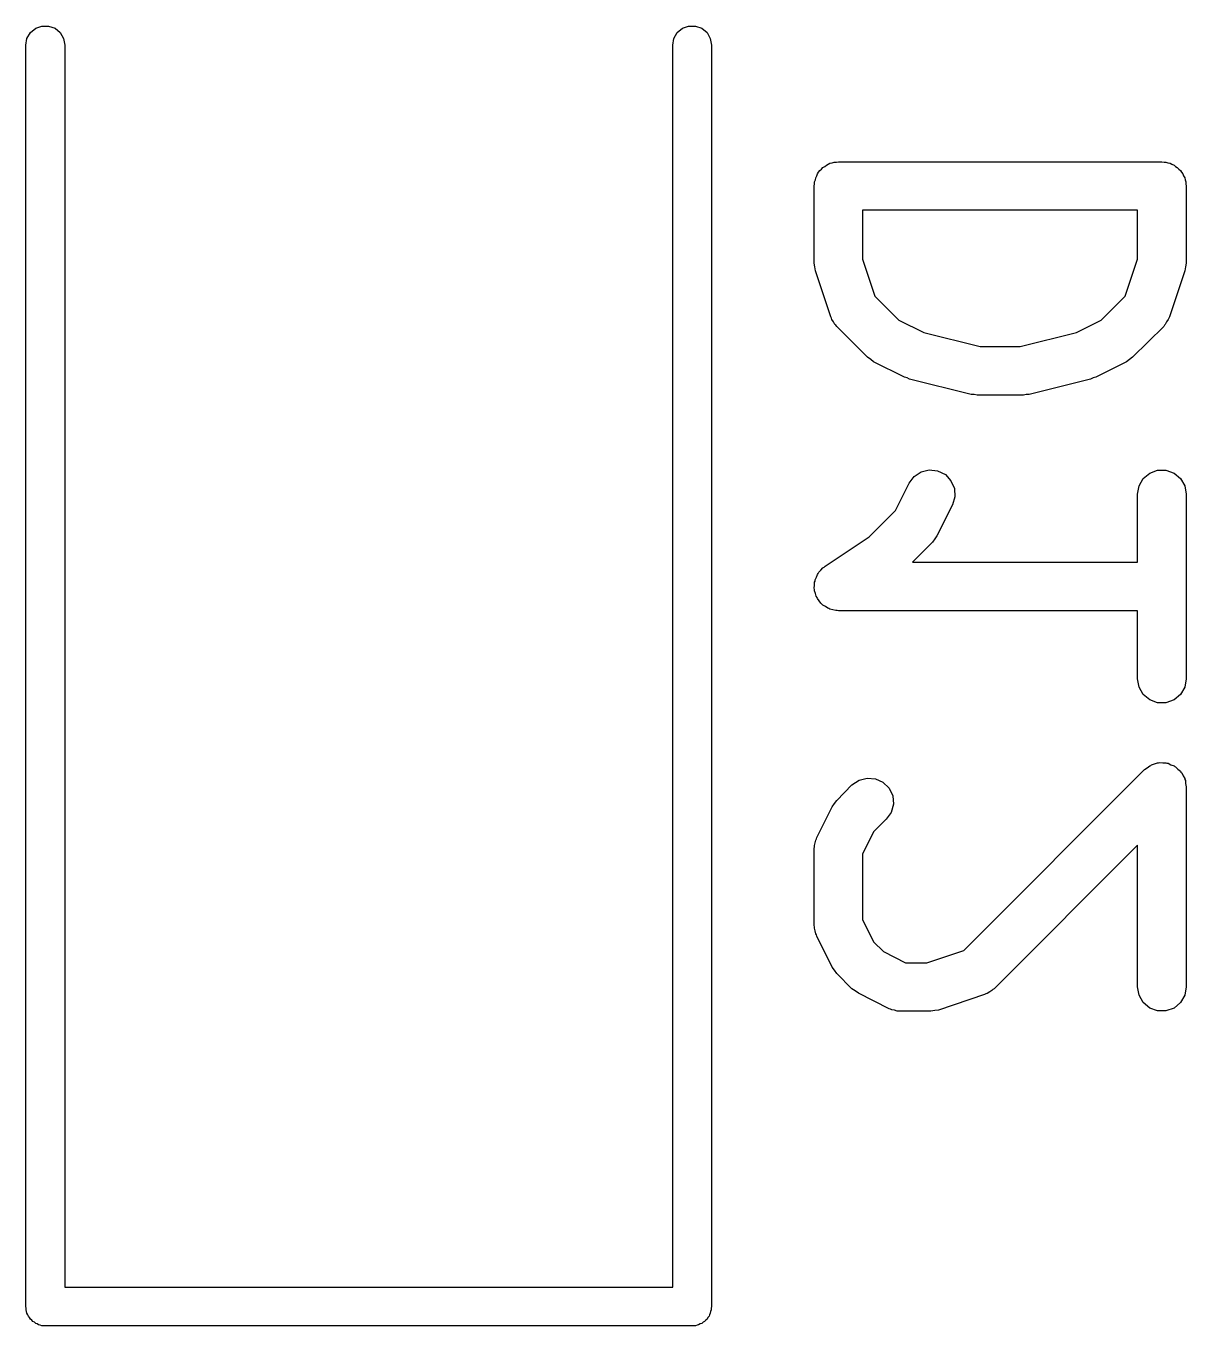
# Model space of a CAD drawing. Extents: x 48 to 353, y -143 to -50.
# Drawn here: x 272.784 to 276.371, y -59.46 to -55.441 of the extents above; entities that cross this region are included whole.
import ezdxf

# ---------------------------------------------------------------- set-up
doc = ezdxf.new("R2010")
doc.units = 0
doc.header["$MEASUREMENT"] = 0
doc.layers.add('BLACK', color=7, linetype='CONTINUOUS')

msp = doc.modelspace()

# ---------------------------------------------------------------- linework, layer by layer
at = {"layer": 'Black'}
for p, q in [((272.787, -55.4795), (272.798, -55.4614)), ((272.798, -55.4614), (272.814, -55.448)), ((272.814, -55.448), (272.833, -55.4409)), ((272.833, -55.4409), (272.854, -55.4409)), ((272.854, -55.4409), (272.874, -55.448)), ((272.874, -55.448), (272.89, -55.4614)), ((272.89, -55.4614), (272.9, -55.4795)), ((274.787, -55.4795), (274.798, -55.4614)), ((274.798, -55.4614), (274.814, -55.448)), ((274.814, -55.448), (274.833, -55.4409)), ((274.833, -55.4409), (274.854, -55.4409)), ((274.854, -55.4409), (274.874, -55.448)), ((274.874, -55.448), (274.89, -55.4614)), ((274.89, -55.4614), (274.9, -55.4795)), ((272.784, -55.5), (272.787, -55.4795)), ((272.784, -59.4), (272.784, -55.5)), ((272.9, -55.4795), (272.904, -55.5)), ((272.904, -55.5), (272.904, -59.34)), ((274.784, -55.5), (274.787, -55.4795)), ((274.784, -59.34), (274.784, -55.5)), ((274.9, -55.4795), (274.904, -55.5)), ((274.904, -55.5), (274.904, -59.4)), ((275.265, -55.8685), (275.27, -55.8652)), ((275.27, -55.8652), (275.277, -55.8641)), ((275.277, -55.8641), (275.283, -55.8619)), ((275.283, -55.8619), (275.29, -55.8619)), ((275.29, -55.8619), (275.296, -55.8607)), ((275.296, -55.8607), (276.296, -55.8607)), ((276.296, -55.8607), (276.303, -55.8619)), ((276.303, -55.8619), (276.309, -55.8619)), ((276.309, -55.8619), (276.315, -55.8641)), ((276.315, -55.8641), (276.322, -55.8652)), ((276.322, -55.8652), (276.327, -55.8685)), ((275.226, -55.9101), (275.229, -55.9044)), ((275.229, -55.9044), (275.231, -55.8982)), ((275.231, -55.8982), (275.235, -55.8932)), ((275.235, -55.8932), (275.239, -55.8875)), ((275.239, -55.8875), (275.244, -55.8833)), ((275.244, -55.8833), (275.248, -55.8783)), ((275.248, -55.8783), (275.254, -55.875)), ((275.254, -55.875), (275.259, -55.8708)), ((275.259, -55.8708), (275.265, -55.8685)), ((276.327, -55.8685), (276.334, -55.8708)), ((276.334, -55.8708), (276.339, -55.875)), ((276.339, -55.875), (276.344, -55.8783)), ((276.344, -55.8783), (276.349, -55.8833)), ((276.349, -55.8833), (276.354, -55.8875)), ((276.354, -55.8875), (276.357, -55.8932)), ((276.357, -55.8932), (276.361, -55.8982)), ((276.361, -55.8982), (276.363, -55.9044)), ((276.363, -55.9044), (276.367, -55.9101)), ((275.221, -55.9357), (275.222, -55.9293)), ((275.221, -56.1738), (275.221, -55.9357)), ((275.222, -55.9227), (275.225, -55.9165)), ((275.222, -55.9293), (275.222, -55.9227)), ((275.225, -55.9165), (275.226, -55.9101)), ((276.367, -55.9101), (276.368, -55.9165)), ((276.368, -55.9165), (276.37, -55.9227)), ((276.37, -55.9227), (276.37, -55.9293)), ((276.37, -55.9293), (276.371, -55.9357)), ((276.371, -55.9357), (276.371, -56.1738)), ((275.371, -56.0107), (275.371, -56.1616)), ((276.221, -56.0107), (275.371, -56.0107)), ((276.221, -56.1616), (276.221, -56.0107)), ((275.223, -56.1856), (275.221, -56.1738)), ((275.225, -56.1975), (275.223, -56.1856)), ((275.371, -56.1616), (275.409, -56.2762)), ((276.183, -56.2762), (276.221, -56.1616)), ((276.369, -56.1856), (276.367, -56.1975)), ((276.371, -56.1738), (276.369, -56.1856)), ((275.273, -56.3404), (275.225, -56.1975)), ((276.367, -56.1975), (276.32, -56.3404)), ((275.409, -56.2762), (275.483, -56.3503)), ((276.109, -56.3503), (276.183, -56.2762)), ((275.275, -56.3442), (275.273, -56.3404)), ((275.276, -56.3484), (275.275, -56.3442)), ((276.318, -56.3442), (276.316, -56.3484)), ((276.32, -56.3404), (276.318, -56.3442)), ((275.281, -56.3556), (275.276, -56.3484)), ((275.285, -56.3633), (275.281, -56.3556)), ((275.288, -56.3662), (275.285, -56.3633)), ((275.291, -56.3697), (275.288, -56.3662)), ((275.386, -56.4649), (275.291, -56.3697)), ((275.483, -56.3503), (275.56, -56.3888)), ((276.032, -56.3888), (276.109, -56.3503)), ((276.302, -56.3697), (276.206, -56.4649)), ((276.304, -56.3662), (276.302, -56.3697)), ((276.307, -56.3633), (276.304, -56.3662)), ((276.311, -56.3556), (276.307, -56.3633)), ((276.316, -56.3484), (276.311, -56.3556)), ((275.56, -56.3888), (275.734, -56.4321)), ((275.858, -56.4321), (276.032, -56.3888)), ((275.396, -56.4718), (275.386, -56.4649)), ((275.734, -56.4321), (275.858, -56.4321)), ((276.206, -56.4649), (276.196, -56.4718)), ((275.405, -56.479), (275.396, -56.4718)), ((275.501, -56.5266), (275.405, -56.479)), ((276.187, -56.479), (276.092, -56.5266)), ((276.196, -56.4718), (276.187, -56.479)), ((275.509, -56.5289), (275.501, -56.5266)), ((275.516, -56.5323), (275.509, -56.5289)), ((275.707, -56.5799), (275.516, -56.5323)), ((276.076, -56.5323), (275.886, -56.5799)), ((276.084, -56.5289), (276.076, -56.5323)), ((276.092, -56.5266), (276.084, -56.5289)), ((275.716, -56.5805), (275.707, -56.5799)), ((275.725, -56.5821), (275.716, -56.5805)), ((275.868, -56.5821), (275.725, -56.5821)), ((275.877, -56.5805), (275.868, -56.5821)), ((275.886, -56.5799), (275.877, -56.5805)), ((275.53, -56.8336), (275.552, -56.8193)), ((275.552, -56.8193), (275.577, -56.8132)), ((275.577, -56.8132), (275.603, -56.8162)), ((275.603, -56.8162), (275.627, -56.8279)), ((275.627, -56.8279), (275.644, -56.8468)), ((276.239, -56.8399), (276.259, -56.8231)), ((276.259, -56.8231), (276.283, -56.8142)), ((276.283, -56.8142), (276.309, -56.8142)), ((276.309, -56.8142), (276.334, -56.8231)), ((276.334, -56.8231), (276.354, -56.8399)), ((275.473, -56.9389), (275.515, -56.8546)), ((275.515, -56.8546), (275.53, -56.8336)), ((275.644, -56.8468), (275.655, -56.8707)), ((276.221, -56.8881), (276.226, -56.8624)), ((276.226, -56.8624), (276.239, -56.8399)), ((276.354, -56.8399), (276.367, -56.8624)), ((276.367, -56.8624), (276.371, -56.8881)), ((275.656, -56.8967), (275.649, -56.9216)), ((275.655, -56.8707), (275.656, -56.8967)), ((276.221, -57.0988), (276.221, -56.8881)), ((276.371, -56.8881), (276.371, -57.4595)), ((275.391, -57.0203), (275.473, -56.9389)), ((275.649, -56.9216), (275.601, -57.0169)), ((275.255, -57.1114), (275.391, -57.0203)), ((275.594, -57.0265), (275.587, -57.0364)), ((275.601, -57.0169), (275.594, -57.0265)), ((275.587, -57.0364), (275.525, -57.0988)), ((275.252, -57.1143), (275.255, -57.1114)), ((275.525, -57.0988), (276.221, -57.0988)), ((275.224, -57.1527), (275.228, -57.1447)), ((275.228, -57.1447), (275.231, -57.1363)), ((275.231, -57.1363), (275.234, -57.1331)), ((275.234, -57.1331), (275.236, -57.1294)), ((275.236, -57.1294), (275.242, -57.1232)), ((275.242, -57.1232), (275.248, -57.1164)), ((275.248, -57.1164), (275.252, -57.1143)), ((275.221, -57.1786), (275.222, -57.1697)), ((275.222, -57.1827), (275.221, -57.1786)), ((275.222, -57.1608), (275.224, -57.1569)), ((275.222, -57.1697), (275.222, -57.1608)), ((275.222, -57.1868), (275.222, -57.1827)), ((275.225, -57.1952), (275.222, -57.1868)), ((275.224, -57.1569), (275.224, -57.1527)), ((275.227, -57.2039), (275.225, -57.1952)), ((275.23, -57.2074), (275.227, -57.2039)), ((275.231, -57.2113), (275.23, -57.2074)), ((275.237, -57.2182), (275.231, -57.2113)), ((275.242, -57.2256), (275.237, -57.2182)), ((275.245, -57.2281), (275.242, -57.2256)), ((275.248, -57.2313), (275.245, -57.2281)), ((275.256, -57.2357), (275.248, -57.2313)), ((275.263, -57.241), (275.256, -57.2357)), ((275.267, -57.2422), (275.263, -57.241)), ((275.27, -57.2443), (275.267, -57.2422)), ((275.279, -57.2458), (275.27, -57.2443)), ((275.288, -57.2484), (275.279, -57.2458)), ((275.292, -57.2481), (275.288, -57.2484)), ((275.296, -57.2488), (275.292, -57.2481)), ((276.221, -57.2488), (275.296, -57.2488)), ((276.221, -57.4595), (276.221, -57.2488)), ((276.226, -57.4852), (276.221, -57.4595)), ((276.371, -57.4595), (276.367, -57.4852)), ((276.239, -57.5077), (276.226, -57.4852)), ((276.259, -57.5245), (276.239, -57.5077)), ((276.354, -57.5077), (276.334, -57.5245)), ((276.367, -57.4852), (276.354, -57.5077)), ((276.283, -57.5334), (276.259, -57.5245)), ((276.309, -57.5334), (276.283, -57.5334)), ((276.334, -57.5245), (276.309, -57.5334)), ((275.684, -58.2987), (276.243, -57.7398)), ((276.243, -57.7398), (276.251, -57.7342)), ((276.251, -57.7342), (276.259, -57.7279)), ((276.259, -57.7279), (276.262, -57.7268)), ((276.262, -57.7268), (276.264, -57.7249)), ((276.264, -57.7249), (276.274, -57.7223)), ((276.274, -57.7223), (276.283, -57.719)), ((276.283, -57.719), (276.286, -57.719)), ((276.286, -57.719), (276.29, -57.7181)), ((276.29, -57.7181), (276.299, -57.719)), ((276.299, -57.719), (276.309, -57.719)), ((276.309, -57.719), (276.312, -57.7201)), ((276.312, -57.7201), (276.316, -57.7204)), ((276.316, -57.7204), (276.324, -57.7246)), ((276.324, -57.7246), (276.334, -57.7279)), ((276.334, -57.7279), (276.336, -57.73)), ((276.336, -57.73), (276.339, -57.7314)), ((276.339, -57.7314), (276.346, -57.7384)), ((276.346, -57.7384), (276.354, -57.7446)), ((276.354, -57.7446), (276.355, -57.7475)), ((276.355, -57.7475), (276.358, -57.7498)), ((276.358, -57.7498), (276.362, -57.7587)), ((275.291, -57.8351), (275.338, -57.7874)), ((275.338, -57.7874), (275.36, -57.7725)), ((275.36, -57.7725), (275.385, -57.7658)), ((275.385, -57.7658), (275.411, -57.768)), ((275.411, -57.768), (275.434, -57.779)), ((275.434, -57.779), (275.453, -57.7975)), ((276.362, -57.7587), (276.367, -57.7672)), ((276.367, -57.7672), (276.367, -57.7705)), ((276.367, -57.7705), (276.369, -57.7734)), ((276.369, -57.7734), (276.369, -57.7832)), ((276.369, -57.7832), (276.371, -57.7929)), ((276.371, -57.7929), (276.371, -58.4119)), ((275.453, -57.7975), (275.464, -57.8211)), ((275.464, -57.8211), (275.466, -57.847)), ((275.229, -57.9498), (275.277, -57.8546)), ((275.277, -57.8546), (275.284, -57.8449)), ((275.284, -57.8449), (275.291, -57.8351)), ((275.459, -57.8722), (275.444, -57.8935)), ((275.466, -57.847), (275.459, -57.8722)), ((275.444, -57.8935), (275.405, -57.9325)), ((275.226, -57.9577), (275.228, -57.9539)), ((275.228, -57.9539), (275.229, -57.9498)), ((275.405, -57.9325), (275.371, -58.001)), ((275.221, -57.9833), (275.222, -57.9791)), ((275.221, -58.2214), (275.221, -57.9833)), ((275.222, -57.9748), (275.224, -57.9663)), ((275.222, -57.9791), (275.222, -57.9748)), ((275.224, -57.9663), (275.226, -57.9577)), ((276.221, -57.9739), (275.778, -58.4173)), ((276.221, -58.4119), (276.221, -57.9739)), ((275.371, -58.001), (275.371, -58.2037)), ((275.222, -58.2257), (275.221, -58.2214)), ((275.222, -58.23), (275.222, -58.2257)), ((275.224, -58.2384), (275.222, -58.23)), ((275.371, -58.2037), (275.405, -58.2722)), ((275.226, -58.2471), (275.224, -58.2384)), ((275.228, -58.2508), (275.226, -58.2471)), ((275.229, -58.255), (275.228, -58.2508)), ((275.277, -58.3502), (275.229, -58.255)), ((275.405, -58.2722), (275.436, -58.3026)), ((275.436, -58.3026), (275.504, -58.3369)), ((275.57, -58.3369), (275.684, -58.2987)), ((275.284, -58.3599), (275.277, -58.3502)), ((275.504, -58.3369), (275.57, -58.3369)), ((275.291, -58.3697), (275.284, -58.3599)), ((275.338, -58.4173), (275.291, -58.3697)), ((275.348, -58.4242), (275.338, -58.4173)), ((275.358, -58.4314), (275.348, -58.4242)), ((275.453, -58.479), (275.358, -58.4314)), ((275.748, -58.4354), (275.606, -58.4831)), ((275.752, -58.4334), (275.748, -58.4354)), ((275.756, -58.4323), (275.752, -58.4334)), ((275.764, -58.4272), (275.756, -58.4323)), ((275.771, -58.423), (275.764, -58.4272)), ((275.774, -58.4198), (275.771, -58.423)), ((275.778, -58.4173), (275.774, -58.4198)), ((276.226, -58.4376), (276.221, -58.4119)), ((276.239, -58.4601), (276.226, -58.4376)), ((276.367, -58.4376), (276.354, -58.4601)), ((276.371, -58.4119), (276.367, -58.4376)), ((276.259, -58.4769), (276.239, -58.4601)), ((276.283, -58.4858), (276.259, -58.4769)), ((276.334, -58.4769), (276.309, -58.4858)), ((276.354, -58.4601), (276.334, -58.4769)), ((275.457, -58.4802), (275.453, -58.479)), ((275.461, -58.4824), (275.457, -58.4802)), ((275.47, -58.4839), (275.461, -58.4824)), ((275.478, -58.4864), (275.47, -58.4839)), ((275.482, -58.4862), (275.478, -58.4864)), ((275.487, -58.4869), (275.482, -58.4862)), ((275.582, -58.4869), (275.487, -58.4869)), ((275.594, -58.4848), (275.582, -58.4869)), ((275.606, -58.4831), (275.594, -58.4848)), ((276.309, -58.4858), (276.283, -58.4858)), ((272.904, -59.34), (274.784, -59.34)), ((272.785, -59.4052), (272.784, -59.4)), ((274.904, -59.4), (274.903, -59.4052)), ((272.785, -59.4104), (272.785, -59.4052)), ((272.786, -59.4153), (272.785, -59.4104)), ((272.787, -59.4205), (272.786, -59.4153)), ((272.79, -59.4251), (272.787, -59.4205)), ((272.792, -59.43), (272.79, -59.4251)), ((272.795, -59.434), (272.792, -59.43)), ((272.798, -59.4386), (272.795, -59.434)), ((272.802, -59.4419), (272.798, -59.4386)), ((272.805, -59.446), (272.802, -59.4419)), ((274.886, -59.4419), (274.882, -59.446)), ((274.89, -59.4386), (274.886, -59.4419)), ((274.892, -59.434), (274.89, -59.4386)), ((274.896, -59.43), (274.892, -59.434)), ((274.898, -59.4251), (274.896, -59.43)), ((274.9, -59.4205), (274.898, -59.4251)), ((274.901, -59.4153), (274.9, -59.4205)), ((274.903, -59.4104), (274.901, -59.4153)), ((274.903, -59.4052), (274.903, -59.4104)), ((272.81, -59.4486), (272.805, -59.446)), ((272.814, -59.452), (272.81, -59.4486)), ((272.819, -59.4538), (272.814, -59.452)), ((272.823, -59.4564), (272.819, -59.4538)), ((272.828, -59.4573), (272.823, -59.4564)), ((272.833, -59.4591), (272.828, -59.4573)), ((272.839, -59.4591), (272.833, -59.4591)), ((272.844, -59.46), (272.839, -59.4591)), ((274.844, -59.46), (272.844, -59.46)), ((274.849, -59.4591), (274.844, -59.46)), ((274.854, -59.4591), (274.849, -59.4591)), ((274.859, -59.4573), (274.854, -59.4591)), ((274.864, -59.4564), (274.859, -59.4573)), ((274.869, -59.4538), (274.864, -59.4564)), ((274.874, -59.452), (274.869, -59.4538)), ((274.878, -59.4486), (274.874, -59.452)), ((274.882, -59.446), (274.878, -59.4486))]:
    msp.add_line(p, q, dxfattribs=at)

doc.saveas('drawing.dxf')
